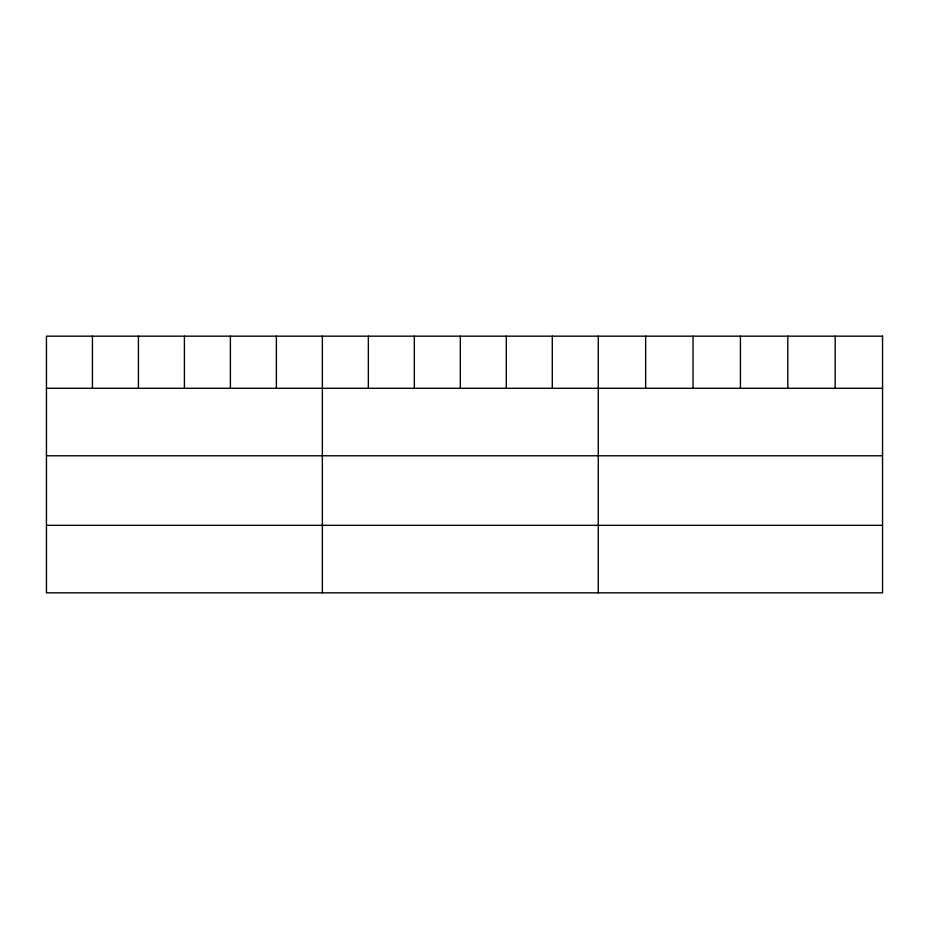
<?xml version="1.0" encoding="UTF-8"?>
<svg xmlns="http://www.w3.org/2000/svg" width="929" height="929" viewBox="0 0 929 929"><rect width="100%" height="100%" fill="white"/><g stroke="black" fill="none" stroke-linecap="round" stroke-linejoin="round"><path stroke-width="1.39" d="M46.45 388.287L882.55 388.287M46.45 455.779L882.55 455.779M46.45 525.326L882.55 525.326M835.171 336.17L835.171 388.287M787.792 336.17L787.792 388.287M740.413 336.17L740.413 388.287M693.034 336.17L693.034 388.287M645.655 336.17L645.655 388.287M598.276 336.17L598.276 592.83M552.29 336.17L552.29 388.287M506.305 336.17L506.305 388.287M460.319 336.17L460.319 388.287M414.334 336.17L414.334 388.287M368.348 336.17L368.348 388.287M322.363 336.17L322.363 592.83M276.377 336.17L276.377 388.287M230.392 336.17L230.392 388.287M184.406 336.17L184.406 388.287M138.421 336.17L138.421 388.287M92.435 336.17L92.435 388.287M882.55 336.17L46.45 336.17L46.45 592.83L882.55 592.83L882.55 336.17"/></g></svg>
